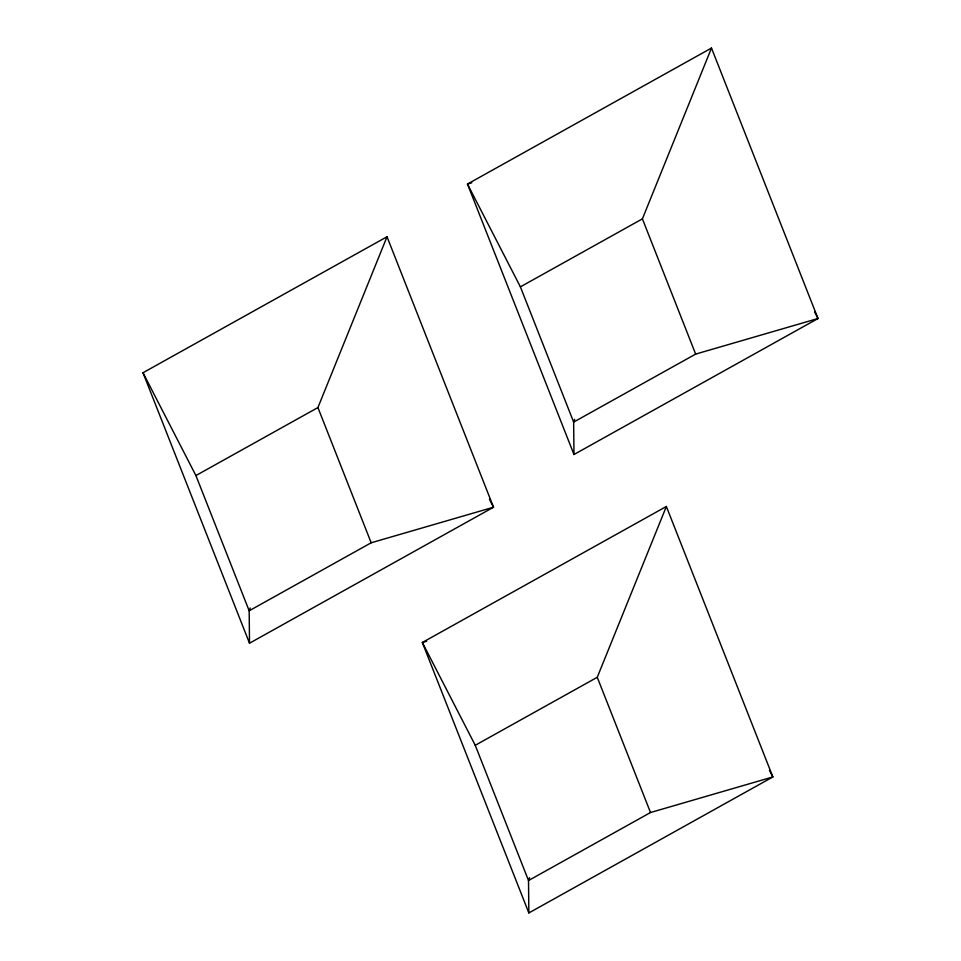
<?xml version="1.0" encoding="UTF-8"?>
<svg xmlns="http://www.w3.org/2000/svg" width="961" height="961" viewBox="0 0 961 961"><rect width="100%" height="100%" fill="white"/><g stroke="black" fill="none" stroke-linecap="round" stroke-linejoin="round"><path stroke-width="1.44" d="M250.196 607.977L249.175 610.788L249.512 643.221L493.522 507.216L387.019 236.754L142.997 372.748L249.512 643.221M574.666 419.272L573.645 422.095L573.981 454.517L818.003 318.511L711.488 48.05L467.478 184.056L573.981 454.517M529.535 877.705L528.514 880.528L528.85 912.95L772.86 776.944L666.357 506.483L422.335 642.489L528.85 912.95M489.449 499.3L493.522 507.216L371.174 542.785L249.175 610.788L195.912 475.563L317.923 407.56L387.019 236.754M814.604 311.917L818.003 318.511L695.656 354.092L573.645 422.095L520.394 286.858L642.404 218.856L711.488 48.05M769.473 770.362L772.86 776.944L650.513 812.525L528.514 880.528L475.251 745.292L597.261 677.289L666.357 506.483M471.791 182.794L467.478 184.056L520.394 286.858M426.66 641.227L422.335 642.489L475.251 745.292M142.997 372.748L195.912 475.563M642.404 218.856L695.656 354.092M597.261 677.289L650.513 812.525M317.923 407.56L371.174 542.785"/></g></svg>
